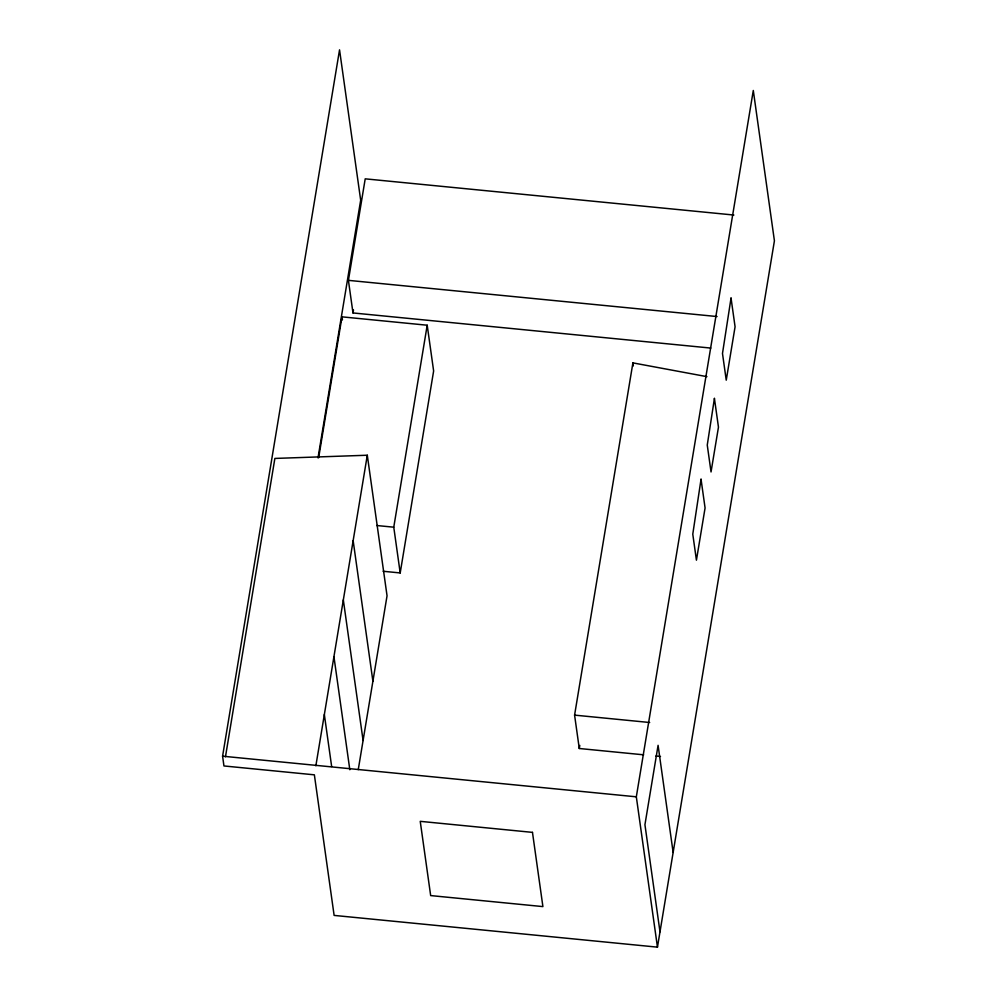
<?xml version="1.0" encoding="UTF-8"?>
<svg xmlns="http://www.w3.org/2000/svg" width="997" height="997" viewBox="0 0 997 997"><rect width="100%" height="100%" fill="white"/><g stroke="black" fill="none" stroke-linecap="round" stroke-linejoin="round"><path stroke-width="1.5" d="M657.459 947.15L636.323 796.815L753.296 90.478L774.42 240.813L657.459 947.15L334.12 915.408L314.367 774.831L223.951 765.958L222.58 756.187L339.541 49.85L360.677 200.185L318.006 457.885M225.472 756.773L274.873 458.433L367.295 455.23L387.048 595.795L358.259 769.634M318.679 457.623L341.983 316.847L427.202 325.221L433.633 370.971L400.196 572.939L383.147 571.269M710.799 348.078L352.988 312.946L348.414 280.356L365.214 178.837L733.867 215.04M352.988 312.946L353.486 309.917M315.862 765.796L367.295 455.23M400.196 572.939L393.765 527.189L427.202 325.221M643.626 754.816L579.269 748.498L574.584 715.123L632.908 362.883L706.935 376.654M579.269 748.498L579.78 745.432M348.414 280.356L717.055 316.548M376.716 525.519L393.765 527.189M574.584 715.123L649.67 722.501M655.889 756.025L660.488 756.474M222.58 756.187L636.323 796.815M632.908 362.883L633.344 365.911M673.137 852.447L658.082 745.32L644.934 824.706L659.989 931.834M341.983 316.847L342.42 319.9M353.15 540.673L372.903 681.238M343.329 599.932L363.082 740.497M333.933 656.662L349.822 769.734M324.349 714.575L331.652 766.531M701.041 479.233L692.778 534.168L696.429 560.177L705.078 507.972L701.041 479.233M714.425 398.414L707.259 445.061L711.035 471.955L718.463 427.152L714.425 398.414M731.038 298.066L722.489 353.474L726.24 380.169L735.076 326.792L731.038 298.066M532.473 832.37L420.236 821.341L430.667 895.58L542.904 906.597L532.473 832.37"/></g></svg>
